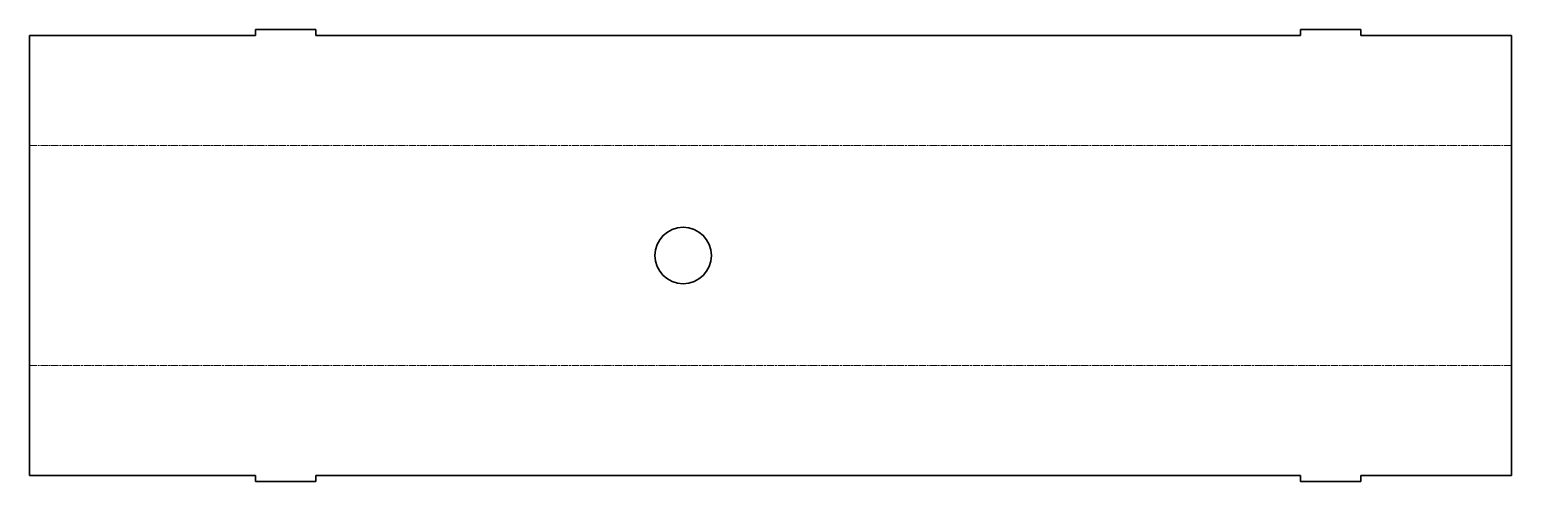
# Model space of a CAD drawing. Header units: inches. Extents: x 0 to 492, y 0 to 150.
import ezdxf

# ---------------------------------------------------------------- set-up
doc = ezdxf.new("R2010")
doc.units = ezdxf.units.IN
doc.header["$MEASUREMENT"] = 0
doc.linetypes.add('Chain', pattern=[13.68, 9.12, -1.14, 2.28, -1.14])
doc.layers.add('SIMUMAK Bend Centerline (ISO)', color=7, linetype='Chain', lineweight=9)
doc.layers.add('SIMUMAK Visible (ISO)', color=7, linetype='Continuous', lineweight=35)

# ---------------------------------------------------------------- blocks, each defined once
blk = doc.blocks.new('SMB-01-RAIL-03_Sheet_5_SMB-01-RAIL-03 (desplegada)')
at = {"layer": 'SIMUMAK Bend Centerline (ISO)', "ltscale": 0.263158}
for p, q in [((-246, 36.52), (246, 36.52)), ((-246, -36.52), (246, -36.52))]:
    blk.add_line(p, q, dxfattribs=at)
at = {"layer": 'SIMUMAK Visible (ISO)'}
for p, q in [((-171, 75.05), (-151, 75.05)), ((-171, 73.05), (-171, 75.05)), ((-151, 75.05), (-151, 73.05)), ((176, 75.05), (196, 75.05)), ((176, 73.05), (176, 75.05)), ((196, 75.05), (196, 73.05)), ((-246, -73.05), (-246, 73.05)), ((-246, 73.05), (-171, 73.05)), ((-151, 73.05), (176, 73.05)), ((196, 73.05), (246, 73.05)), ((246, 73.05), (246, -73.05)), ((-171, -73.05), (-246, -73.05)), ((-171, -73.05), (-171, -75.05)), ((-151, -75.05), (-151, -73.05)), ((176, -73.05), (-151, -73.05)), ((176, -73.05), (176, -75.05)), ((196, -75.05), (196, -73.05)), ((246, -73.05), (196, -73.05)), ((-171, -75.05), (-151, -75.05)), ((176, -75.05), (196, -75.05))]:
    blk.add_line(p, q, dxfattribs=at)
blk.add_circle((-29, 0), 9.4, dxfattribs=at)

msp = doc.modelspace()

# ---------------------------------------------------------------- block references
msp.add_blockref('SMB-01-RAIL-03_Sheet_5_SMB-01-RAIL-03 (desplegada)', (246, 75.05))

doc.saveas('drawing.dxf')
